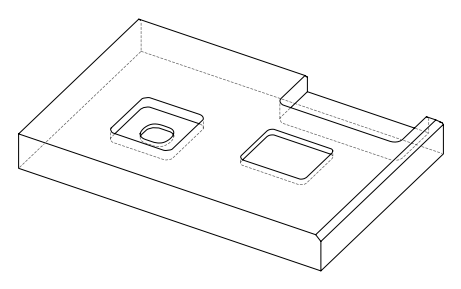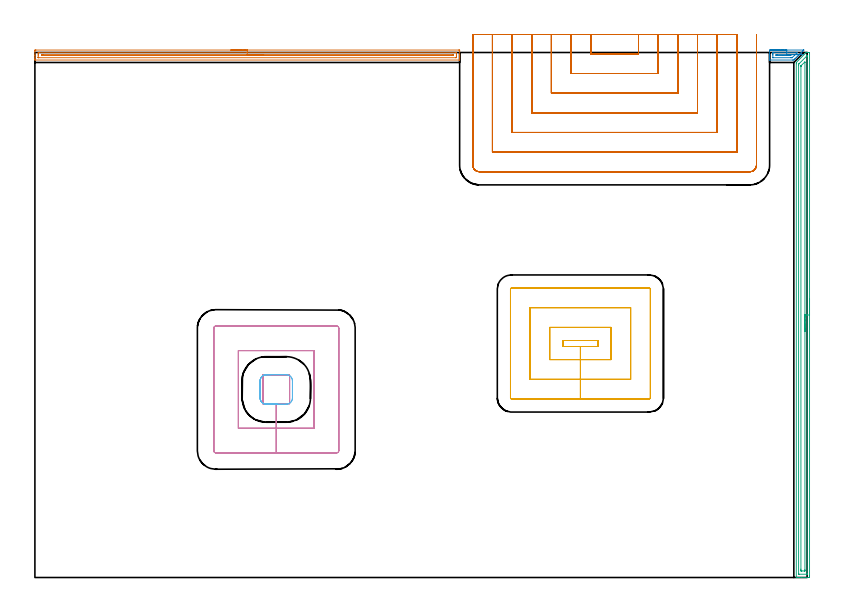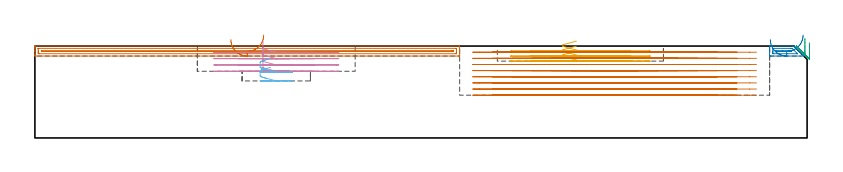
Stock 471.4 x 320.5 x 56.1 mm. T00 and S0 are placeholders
(PLAN: 7 operations, 4 tool changes, 67.3 min)
(1 AREA_MILL | FG_CHAMFER_SURFACE | UGT0205_001 | 6.38 min | 4902 mm3)
(2 AREA_MILL_1 | FG_CHAMFER_SURFACE_1 | UGT0205_001 | 0.59 min | 497 mm3)
(3 AREA_MILL_2 | FG_CHAMFER_SURFACE_2 | UGT0205_001 | 7.87 min | 10403 mm3)
(4 MILL_RECTANGULAR_POCKET | POCKET_RECTANGULAR_STRAIGHT | UGT0201_094 | Follow Part, ap 5, ae 75% | 5.17 min | 142773 mm3)
(5 MILL_RECTANGULAR_POCKET_1 | POCKET_RECTANGULAR_STRAIGHT_1 | UGT0201_008 | Follow Part, ap 4, ae 75% | 4.57 min | 77510 mm3)
(6 MILL_RECTANGULAR_POCKET_2 | POCKET_RECTANGULAR_STRAIGHT_2 | UGT0201_105 | Follow Part, ap 5.5, ae 75% | 0.54 min | 8747 mm3)
(7 MILL_SLOT | SLOT_PARTIAL_RECTANGULAR | UGT0201_008 | Follow Part, ap 4, ae 75% | 42.16 min | 456663 mm3)
(TOOL UGT0205_001 | Chamfer Mill 20 x 3 x 45 deg. | D20 FL50 Z2)
(TOOL UGT0201_094 | End mill 20 mm | D20 FL38 Z4)
(TOOL UGT0201_008 | End Mill 16 mm | D16 FL32 Z4)
(TOOL UGT0201_105 | End Mill 22 mm | D22 FL25 Z2)
(OP 1 AREA_MILL)
G17 G21 G94 G90
T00 M6
G54
G17 G0 G90 X119.65 Y322. S1061 M3
G43 Z66.1 H0
Z60.
G94 G1 X119.688 Z59.128 F250.
X119.802 Z58.263
X119.991 Z57.412
X120.253 Z56.58
X120.587 Z55.774
X120.99 Z55.
X121.458 Z54.264
X121.99 Z53.572
X122.579 Z52.929
X123.222 Z52.34
X123.914 Z51.808
X124.65 Z51.34
X125.424 Z50.937
X126.23 Z50.603
X127.062 Z50.341
X127.914 Z50.152
X128.778 Z50.038
X129.65 Z50.
X258.687 Y321.999 Z50.001
X259.103 Y321.996 Z50.002
X259.29 Y321.992 Z50.005
X259.3 Y321.586 Z50.41
Y318.95 Z53.044
Y318.399 Z53.598
Y318.071 Z53.925
Y317.52 Z54.476
Y317.192 Z54.802
Y316.208 Z55.791
X259.29 Y315.906 Z56.093
X259.133 Y315.9 Z56.1
X0.166
X0.01 Y315.906 Z56.093
X0. Y316.209 Z55.791
Y316.537 Z55.462
Y317.192 Z54.802
Y318.399 Z53.598
Y318.95 Z53.044
Y321.311 Z50.686
X0.003 Y321.586 Z50.41
X0.01 Y321.992 Z50.005
X0.197 Y321.996 Z50.002
X0.613 Y322. Z50.
X129.65
Y320.586 Z51.414
X256.901
X257.026 Y320.585 Z51.415
X257.259 Y320.58 Z51.42
X257.283 Y320.579 Z51.421
X257.29 Y320.568 Z51.432
X257.296 Y320.537 Z51.463
X257.298 Y320.506 Z51.494
X257.3 Y320.315 Z51.685
Y319.436 Z52.564
Y318.558 Z53.442
X257.297 Y318.071 Z53.929
X257.293 Y317.686 Z54.314
X257.276 Y317.321 Z54.679
X256.901 Y317.316 Z54.684
X256.777 Y317.315 Z54.685
X2.399 Z54.686
X2.274 Z54.685
X2.041 Y317.32 Z54.68
X2.017 Y317.321 Z54.679
X2.01 Y317.333 Z54.667
X2.004 Y317.363 Z54.637
X2.002 Y317.394 Z54.606
X2. Y317.585 Z54.415
Y318.464 Z53.536
Y319.342 Z52.658
X2.003 Y319.829 Z52.171
X2.007 Y320.214 Z51.786
X2.024 Y320.579 Z51.421
X2.399 Y320.584 Z51.416
X2.523 Y320.585 Z51.415
X129.65 Y320.586 Z51.414
Y319.172 Z52.828
X255.115 Y319.171 Z52.829
X255.19 Y319.17 Z52.83
X255.249 Y319.168 Z52.832
X255.282 Y319.165 Z52.835
X255.29 Y319.131 Z52.869
X255.295 Y318.95 Z53.05
X255.298 Y318.77 Z53.23
X255.294 Y318.743 Z53.257
X255.289 Y318.735 Z53.265
X255.283 Y318.733 Z53.267
X255.228 Y318.73 Z53.27
X255.115 Y318.729 Z53.271
X254.447 Y318.728 Z53.272
X4.185 Y318.729 Z53.271
X4.11 Y318.73 Z53.27
X4.051 Y318.733 Z53.267
X4.018 Y318.735 Z53.265
X4.01 Y318.769 Z53.231
X4.005 Y318.95 Z53.05
X4.002 Y319.13 Z52.87
X4.006 Y319.157 Z52.843
X4.011 Y319.165 Z52.835
X4.017 Y319.167 Z52.833
X4.072 Y319.17 Z52.83
X4.185 Y319.171 Z52.829
X4.853 Y319.172 Z52.828
X129.65
X130.522 Z52.866
X131.386 Z52.98
X132.238 Z53.169
X133.07 Z53.431
X133.876 Z53.765
X134.65 Z54.168
X135.386 Z54.637
X136.078 Z55.168
X136.721 Z55.757
X137.31 Z56.4
X137.842 Z57.093
X138.31 Z57.828
X138.713 Z58.602
X139.047 Z59.408
X139.309 Z60.24
X139.498 Z61.092
X139.612 Z61.957
X139.65 Z62.828
G0 Z66.1
M5
M2
(OP 2 AREA_MILL_1)
G17 G21 G94 G90
T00 M6
G54
G17 G0 G90 X448.95 Y322. S1061 M3
G43 Z66.1 H0
Z60.
G94 G1 X448.988 Z59.128 F250.
X449.102 Z58.263
X449.291 Z57.412
X449.553 Z56.58
X449.887 Z55.774
X450.29 Z55.
X450.759 Z54.264
X451.29 Z53.572
X451.879 Z52.929
X452.522 Z52.339
X453.214 Z51.808
X453.95 Z51.34
X454.724 Z50.937
X455.53 Z50.603
X456.362 Z50.341
X457.214 Z50.152
X458.078 Z50.038
X458.95 Z50.
X469.375 Z49.999
X469.383 Y321.995 Z50.004
X469.375 Y321.978 Z50.02
X469.309 Y321.909 Z50.09
X469.267 Y321.866 Z50.133
X468.735 Y321.335 Z50.665
X468.549 Y321.147 Z50.85
X467.894 Y320.494 Z51.506
X467.67 Y320.268 Z51.728
X467.058 Y319.657 Z52.342
X466.992 Y319.592 Z52.407
X466.791 Y319.389 Z52.607
X466.22 Y318.82 Z53.179
X466.098 Y318.698 Z53.301
X465.913 Y318.511 Z53.485
X465.383 Y317.983 Z54.017
X465.034 Y317.632 Z54.364
X464.546 Y317.146 Z54.854
X464.311 Y316.91 Z55.088
X464.156 Y316.753 Z55.242
X464.002 Y316.601 Z55.397
X463.865 Y316.464 Z55.534
X463.716 Y316.314 Z55.682
X463.418 Y316.018 Z55.979
X463.302 Y315.905 Z56.091
X462.524 Y315.9 Z56.1
X448.674
X448.51 Y315.902 Z56.088
X448.503 Y316.058 Z55.934
X448.5 Y316.222 Z55.777
Y316.508 Z55.492
Y317.192 Z54.802
Y318.414 Z53.583
Y318.95 Z53.044
Y319.561 Z52.435
Y321.318 Z50.678
X448.504 Y321.586 Z50.41
X448.51 Y321.992 Z50.005
X448.705 Y321.995 Z50.002
X449.121 Y322. Z50.
X458.95
Y320.586 Z51.414
X465.205
X465.33 Y320.585 Z51.415
X465.461 Y320.581 Z51.419
X465.513 Y320.579 Z51.421
X465.509 Y320.57 Z51.43
X465.431 Y320.486 Z51.514
X465.304 Y320.355 Z51.645
X465.205 Y320.255 Z51.745
X462.524 Y317.575 Z54.425
X462.328 Y317.385 Z54.615
X462.278 Y317.34 Z54.66
X462.252 Y317.321 Z54.679
X462.207 Y317.32 Z54.68
X462.016 Y317.317 Z54.683
X461.631 Y317.314 Z54.686
X461.507
X450.784
X450.546 Y317.316 Z54.684
X450.517 Y317.318 Z54.682
X450.51 Y317.321 Z54.679
X450.506 Y317.328 Z54.672
X450.502 Y317.362 Z54.638
X450.501 Y317.395 Z54.605
X450.5 Y317.594 Z54.406
Y318.95 Z53.05
Y319.351 Z52.649
X450.504 Y319.829 Z52.171
X450.509 Y320.221 Z51.779
X450.533 Y320.579 Z51.421
X450.908 Y320.584 Z51.416
X451.033 Y320.585 Z51.415
X458.95 Y320.586 Z51.414
Y319.172 Z52.828
X460.737
X461.406 Y319.171 Z52.829
X461.487 Y319.17 Z52.83
X461.631 Y319.166 Z52.834
X461.652 Y319.165 Z52.835
X461.643 Y319.149 Z52.851
X461.631 Y319.131 Z52.869
X461.54 Y319.039 Z52.961
X461.45 Y318.95 Z53.05
X461.308 Y318.81 Z53.19
X461.254 Y318.761 Z53.239
X461.231 Y318.742 Z53.258
X461.187 Y318.735 Z53.265
X460.96 Y318.731 Z53.269
X460.737 Y318.729 Z53.271
X460.069 Y318.728 Z53.272
X456.495
X452.62 Y318.729 Z53.271
X452.56 Y318.731 Z53.269
X452.523 Y318.735 Z53.265
X452.51 Y318.738 Z53.262
X452.508 Y318.759 Z53.241
X452.504 Y318.95 Z53.05
X452.505 Y319.137 Z52.863
X452.51 Y319.163 Z52.837
X452.528 Y319.165 Z52.835
X452.583 Y319.169 Z52.831
X452.695 Y319.17 Z52.83
X453.363 Y319.172 Z52.828
X458.95
X459.822 Z52.866
X460.687 Z52.98
X461.538 Z53.169
X462.37 Z53.431
X463.176 Z53.765
X463.95 Z54.168
X464.686 Z54.637
X465.378 Z55.168
X466.021 Z55.757
X466.61 Z56.4
X467.142 Z57.093
X467.61 Z57.828
X468.013 Z58.602
X468.347 Z59.408
X468.609 Z60.24
X468.798 Z61.092
X468.912 Z61.957
X468.95 Z62.828
G0 Z66.1
M5
M2
(OP 3 AREA_MILL_2)
G17 G21 G94 G90
T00 M6
G54
G17 G0 G90 X472.9 Y170.25 S1061 M3
G43 Z66.1 H0
Z58.
G94 G1 Y170.212 Z57.128 F250.
Y170.098 Z56.264
Y169.909 Z55.412
Y169.647 Z54.58
Y169.313 Z53.774
Y168.91 Z53.
Y168.442 Z52.264
Y167.91 Z51.572
Y167.321 Z50.929
Y166.678 Z50.34
Y165.986 Z49.808
Y165.25 Z49.34
Y164.476 Z48.937
Y163.67 Z48.603
Y162.838 Z48.341
Y161.987 Z48.152
Y161.122 Z48.038
Y160.25 Z48.
Y1.011
X472.899 Y0.63 Z48.001
X472.895 Y0.122 Z48.003
X472.892 Y0.009 Z48.006
X472.392 Y0. Z48.505
X467.965 Z52.93
X466.556 Z54.34
X466.194 Z54.702
X465.468 Z55.432
X465.216 Z55.683
X464.827 Z56.064
X464.803 Y0.009 Z56.088
X464.8 Y0.183 Z56.1
Y313.61
X464.806 Y314.395 Z56.091
X464.862 Y314.462 Z56.037
X470.747 Y320.349 Z50.15
X470.809 Y320.412 Z50.085
X470.898 Y320.49 Z49.993
X470.981 Y320.499 Z49.911
X471.427 Y320.5 Z49.473
X471.666 Z49.233
X472.392 Z48.503
X472.754 Z48.142
X472.891 Y320.497 Z48.005
X472.896 Y320.317 Z48.004
X472.9 Y320.06 Z48.
Y160.25
X471.486 Z49.414
Y2.2
X471.485 Y2.091 Z49.415
X471.482 Y2.038 Z49.418
X471.48 Y2.018 Z49.42
X471.449 Y2.01 Z49.451
X471.034 Y2.001 Z49.866
X466.608 Z54.292
X466.347 Y2.005 Z54.553
X466.228 Y2.01 Z54.672
X466.215 Y2.397 Z54.685
X466.214 Y2.419 Z54.686
Y312.716
X466.22 Y313.152 Z54.68
X466.225 Y313.363 Z54.675
X466.328 Y313.474 Z54.572
X466.46 Y313.61 Z54.44
X471.221 Y318.37 Z49.679
X471.279 Y318.425 Z49.621
X471.333 Y318.471 Z49.567
X471.408 Y318.49 Z49.492
X471.479 Y318.48 Z49.421
X471.486 Y318.102 Z49.414
Y318.081
Y160.25
X470.072 Z50.828
X470.071 Y4.763 Z50.829
X470.067 Y4.207 Z50.833
X470.065 Y4.039 Z50.835
X470.058 Y4.01 Z50.842
X470.009 Y4.005 Z50.891
X469.94 Y4.001 Z50.96
X468.169 Y4. Z52.731
X467.965 Y4.002 Z52.935
X467.76 Y4.008 Z53.14
X467.635 Y4.013 Z53.265
X467.632 Y4.094 Z53.268
X467.63 Y4.207 Z53.27
X467.629 Y4.546 Z53.271
X467.628 Y5.101 Z53.272
X467.629 Y311.822 Z53.271
X467.63 Y312.16 Z53.27
X467.633 Y312.274 Z53.267
X467.635 Y312.312 Z53.265
X467.647 Y312.336 Z53.253
X467.688 Y312.381 Z53.212
X467.965 Y312.665 Z52.935
X467.99 Y312.691 Z52.91
X469.769 Y314.47 Z51.131
X469.804 Y314.504 Z51.096
X469.916 Y314.605 Z50.984
X470.065 Y314.736 Z50.835
X470.069 Y314.504 Z50.831
X470.071 Y314.358 Z50.829
X470.072 Y160.25 Z50.828
Y159.378 Z50.866
Y158.514 Z50.98
Y157.662 Z51.169
Y156.83 Z51.431
Y156.024 Z51.765
Y155.25 Z52.168
Y154.514 Z52.637
Y153.822 Z53.168
Y153.179 Z53.757
Y152.59 Z54.401
Y152.059 Z55.093
Y151.59 Z55.828
Y151.187 Z56.602
Y150.853 Z57.408
Y150.591 Z58.24
Y150.402 Z59.092
Y150.288 Z59.957
Y150.25 Z60.828
G0 Z66.1
M5
M2
(OP 4 MILL_RECTANGULAR_POCKET)
G17 G21 G94 G90
T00 M6
G54
G17 G0 G90 X139.214 Y123.5 S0 M3
G43 Z66.1 H0
Z59.1
G94 G1 X139.2 Z59.096 F250.
Y106.1 Z54.434
X147.35 Z52.25
X155.5 F500.
Y123.5
X139.2
Y106.1
X147.35
Y91.1
X170.5
Y138.5
X124.2
Y91.1
X147.35
Y76.1
X184.2
G3 X185.5 Y77.4 R1.3
G1 Y152.2
G3 X184.2 Y153.5 R1.3
G1 X110.5
G3 X109.2 Y152.2 R1.3
G1 Y77.4
G3 X110.5 Y76.1 R1.3
G1 X147.35
X148.35
G0 X139.214 Y123.5 Z55.25
G1 X139.2 Z55.246 F250.
Y106.1 Z50.584
X147.35 Z48.4
X155.5 F500.
Y123.5
X139.2
Y106.1
X147.35
Y91.1
X170.5
Y138.5
X124.2
Y91.1
X147.35
Y76.1
X184.2
G3 X185.5 Y77.4 R1.3
G1 Y152.2
G3 X184.2 Y153.5 R1.3
G1 X110.5
G3 X109.2 Y152.2 R1.3
G1 Y77.4
G3 X110.5 Y76.1 R1.3
G1 X147.35
X148.35
G0 X139.214 Y123.5 Z51.4
G1 X139.2 Z51.396 F250.
Y106.1 Z46.734
X147.35 Z44.55
X155.5 F500.
Y123.5
X139.2
Y106.1
X147.35
Y91.1
X170.5
Y138.5
X124.2
Y91.1
X147.35
Y76.1
X184.2
G3 X185.5 Y77.4 R1.3
G1 Y152.2
G3 X184.2 Y153.5 R1.3
G1 X110.5
G3 X109.2 Y152.2 R1.3
G1 Y77.4
G3 X110.5 Y76.1 R1.3
G1 X147.35
X148.35
G0 X139.214 Y123.5 Z47.55
G1 X139.2 Z47.546 F250.
Y106.1 Z42.884
X147.35 Z40.7
X155.5 F500.
Y123.5
X139.2
Y106.1
X147.35
Y91.1
X170.5
Y138.5
X124.2
Y91.1
X147.35
Y76.1
X184.2
G3 X185.5 Y77.4 R1.3
G1 Y152.2
G3 X184.2 Y153.5 R1.3
G1 X110.5
G3 X109.2 Y152.2 R1.3
G1 Y77.4
G3 X110.5 Y76.1 R1.3
G1 X147.35
X148.35
G0 Z66.1
M5
M2
(OP 5 MILL_RECTANGULAR_POCKET_1)
G17 G21 G94 G90
T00 M6
G54
G17 G0 G90 X330.541 Y144.7 S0 M3
G43 Z66.1 H0
Z59.1
G94 G1 X322.3 Z56.892 F250.
Y141. Z55.9
X333. Z53.033
X343.7 F500.
Y144.7
X322.3
Y141.
X333.
Y133.
X351.7
Y152.7
X314.3
Y133.
X333.
Y121.
X363.7
Y164.7
X302.3
Y121.
X333.
Y109.
X375.
G3 X375.7 Y109.7 R0.7
G1 Y176.
G3 X375. Y176.7 R0.7
G1 X291.
G3 X290.3 Y176. R0.7
G1 Y109.7
G3 X291. Y109. R0.7
G1 X333.
X334.
G0 X330.541 Y144.7 Z56.033
G1 X322.3 Z53.825 F250.
Y141. Z52.834
X333. Z49.967
X343.7 F500.
Y144.7
X322.3
Y141.
X333.
Y133.
X351.7
Y152.7
X314.3
Y133.
X333.
Y121.
X363.7
Y164.7
X302.3
Y121.
X333.
Y109.
X375.
G3 X375.7 Y109.7 R0.7
G1 Y176.
G3 X375. Y176.7 R0.7
G1 X291.
G3 X290.3 Y176. R0.7
G1 Y109.7
G3 X291. Y109. R0.7
G1 X333.
X334.
G0 X330.541 Y144.7 Z52.967
G1 X322.3 Z50.758 F250.
Y141. Z49.767
X333. Z46.9
X343.7 F500.
Y144.7
X322.3
Y141.
X333.
Y133.
X351.7
Y152.7
X314.3
Y133.
X333.
Y121.
X363.7
Y164.7
X302.3
Y121.
X333.
Y109.
X375.
G3 X375.7 Y109.7 R0.7
G1 Y176.
G3 X375. Y176.7 R0.7
G1 X291.
G3 X290.3 Y176. R0.7
G1 Y109.7
G3 X291. Y109. R0.7
G1 X333.
X334.
G0 Z66.1
M5
M2
(OP 6 MILL_RECTANGULAR_POCKET_2)
G17 G21 G94 G90
T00 M6
G54
G17 G0 G90 X143.89 Y123.8 S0 M3
G43 Z66.1 H0
Z48.45
G94 G1 X141.008 Z47.678 F250.
X140.469 Y123.732 Z47.532
X139.946 Y123.586 Z47.387
X139.45 Y123.366 Z47.241
X138.991 Y123.075 Z47.096
X138.58 Y122.72 Z46.95
X138.225 Y122.309 Z46.805
X137.934 Y121.85 Z46.659
X137.714 Y121.354 Z46.514
X137.568 Y120.831 Z46.368
X137.5 Y120.292 Z46.223
Y109.308 Z43.279
X137.568 Y108.769 Z43.134
X137.714 Y108.246 Z42.988
X137.934 Y107.75 Z42.843
X138.225 Y107.291 Z42.697
X138.58 Y106.88 Z42.552
X138.991 Y106.525 Z42.406
X139.45 Y106.234 Z42.261
X139.946 Y106.014 Z42.115
X140.469 Y105.868 Z41.97
X141.008 Y105.8 Z41.824
X141.2 Z41.773
X147.35 Z40.125
X153.5 F500.
G3 X157.2 Y109.5 R3.7
G1 Y120.1
G3 X153.5 Y123.8 R3.7
G1 X141.2
G3 X137.5 Y120.1 R3.7
G1 Y109.5
G3 X141.2 Y105.8 R3.7
G1 X147.35
X148.35
G0 X143.89 Y123.8 Z43.125
G1 X141.008 Z42.353 F250.
X140.469 Y123.732 Z42.207
X139.946 Y123.586 Z42.062
X139.45 Y123.366 Z41.916
X138.991 Y123.075 Z41.771
X138.58 Y122.72 Z41.625
X138.225 Y122.309 Z41.48
X137.934 Y121.85 Z41.334
X137.714 Y121.354 Z41.189
X137.568 Y120.831 Z41.043
X137.5 Y120.292 Z40.898
Y109.308 Z37.954
X137.568 Y108.769 Z37.809
X137.714 Y108.246 Z37.663
X137.934 Y107.75 Z37.518
X138.225 Y107.291 Z37.372
X138.58 Y106.88 Z37.227
X138.991 Y106.525 Z37.081
X139.45 Y106.234 Z36.936
X139.946 Y106.014 Z36.79
X140.469 Y105.868 Z36.645
X141.008 Y105.8 Z36.499
X141.2 Z36.448
X147.35 Z34.8
X153.5 F500.
G3 X157.2 Y109.5 R3.7
G1 Y120.1
G3 X153.5 Y123.8 R3.7
G1 X141.2
G3 X137.5 Y120.1 R3.7
G1 Y109.5
G3 X141.2 Y105.8 R3.7
G1 X147.35
X148.35
G0 Z66.1
M5
M2
(OP 7 MILL_SLOT)
G17 G21 G94 G90
T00 M6
G54
G17 G0 G90 X339.3 Y331.5 S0 M3
G43 Z66.1 H0
Z52.35
G94 G1 Y328.5 F250.
Y319.7 F500.
X368.5
Y328.5
Y331.5 F250.
X327.3
Y328.5
Y307.7 F500.
X380.5
Y328.5
Y331.5 F250.
X315.3
Y328.5
Y295.7 F500.
X392.5
Y328.5
Y331.5 F250.
X303.3
Y328.5
Y283.7 F500.
X404.5
Y328.5
Y331.5 F250.
X291.3
Y328.5
Y271.7 F500.
X416.5
Y328.5
Y331.5 F250.
X279.3
Y328.5
Y259.7 F500.
X428.5
Y328.5
Y331.5 F250.
X267.3
Y328.5
Y251.8 F500.
G3 X271.4 Y247.7 R4.1
G1 X436.4
G3 X440.5 Y251.8 R4.1
G1 Y328.5
Y331.5 F250.
G0 X339.3 Z48.6
G1 Y328.5
Y319.7 F500.
X368.5
Y328.5
Y331.5 F250.
X327.3
Y328.5
Y307.7 F500.
X380.5
Y328.5
Y331.5 F250.
X315.3
Y328.5
Y295.7 F500.
X392.5
Y328.5
Y331.5 F250.
X303.3
Y328.5
Y283.7 F500.
X404.5
Y328.5
Y331.5 F250.
X291.3
Y328.5
Y271.7 F500.
X416.5
Y328.5
Y331.5 F250.
X279.3
Y328.5
Y259.7 F500.
X428.5
Y328.5
Y331.5 F250.
X267.3
Y328.5
Y251.8 F500.
G3 X271.4 Y247.7 R4.1
G1 X436.4
G3 X440.5 Y251.8 R4.1
G1 Y328.5
Y331.5 F250.
G0 X339.3 Z44.85
G1 Y328.5
Y319.7 F500.
X368.5
Y328.5
Y331.5 F250.
X327.3
Y328.5
Y307.7 F500.
X380.5
Y328.5
Y331.5 F250.
X315.3
Y328.5
Y295.7 F500.
X392.5
Y328.5
Y331.5 F250.
X303.3
Y328.5
Y283.7 F500.
X404.5
Y328.5
Y331.5 F250.
X291.3
Y328.5
Y271.7 F500.
X416.5
Y328.5
Y331.5 F250.
X279.3
Y328.5
Y259.7 F500.
X428.5
Y328.5
Y331.5 F250.
X267.3
Y328.5
Y251.8 F500.
G3 X271.4 Y247.7 R4.1
G1 X436.4
G3 X440.5 Y251.8 R4.1
G1 Y328.5
Y331.5 F250.
G0 X339.3 Z41.1
G1 Y328.5
Y319.7 F500.
X368.5
Y328.5
Y331.5 F250.
X327.3
Y328.5
Y307.7 F500.
X380.5
Y328.5
Y331.5 F250.
X315.3
Y328.5
Y295.7 F500.
X392.5
Y328.5
Y331.5 F250.
X303.3
Y328.5
Y283.7 F500.
X404.5
Y328.5
Y331.5 F250.
X291.3
Y328.5
Y271.7 F500.
X416.5
Y328.5
Y331.5 F250.
X279.3
Y328.5
Y259.7 F500.
X428.5
Y328.5
Y331.5 F250.
X267.3
Y328.5
Y251.8 F500.
G3 X271.4 Y247.7 R4.1
G1 X436.4
G3 X440.5 Y251.8 R4.1
G1 Y328.5
Y331.5 F250.
G0 X339.3 Z37.35
G1 Y328.5
Y319.7 F500.
X368.5
Y328.5
Y331.5 F250.
X327.3
Y328.5
Y307.7 F500.
X380.5
Y328.5
Y331.5 F250.
X315.3
Y328.5
Y295.7 F500.
X392.5
Y328.5
Y331.5 F250.
X303.3
Y328.5
Y283.7 F500.
X404.5
Y328.5
Y331.5 F250.
X291.3
Y328.5
Y271.7 F500.
X416.5
Y328.5
Y331.5 F250.
X279.3
Y328.5
Y259.7 F500.
X428.5
Y328.5
Y331.5 F250.
X267.3
Y328.5
Y251.8 F500.
G3 X271.4 Y247.7 R4.1
G1 X436.4
G3 X440.5 Y251.8 R4.1
G1 Y328.5
Y331.5 F250.
G0 X339.3 Z33.6
G1 Y328.5
Y319.7 F500.
X368.5
Y328.5
Y331.5 F250.
X327.3
Y328.5
Y307.7 F500.
X380.5
Y328.5
Y331.5 F250.
X315.3
Y328.5
Y295.7 F500.
X392.5
Y328.5
Y331.5 F250.
X303.3
Y328.5
Y283.7 F500.
X404.5
Y328.5
Y331.5 F250.
X291.3
Y328.5
Y271.7 F500.
X416.5
Y328.5
Y331.5 F250.
X279.3
Y328.5
Y259.7 F500.
X428.5
Y328.5
Y331.5 F250.
X267.3
Y328.5
Y251.8 F500.
G3 X271.4 Y247.7 R4.1
G1 X436.4
G3 X440.5 Y251.8 R4.1
G1 Y328.5
Y331.5 F250.
G0 X339.3 Z29.85
G1 Y328.5
Y319.7 F500.
X368.5
Y328.5
Y331.5 F250.
X327.3
Y328.5
Y307.7 F500.
X380.5
Y328.5
Y331.5 F250.
X315.3
Y328.5
Y295.7 F500.
X392.5
Y328.5
Y331.5 F250.
X303.3
Y328.5
Y283.7 F500.
X404.5
Y328.5
Y331.5 F250.
X291.3
Y328.5
Y271.7 F500.
X416.5
Y328.5
Y331.5 F250.
X279.3
Y328.5
Y259.7 F500.
X428.5
Y328.5
Y331.5 F250.
X267.3
Y328.5
Y251.8 F500.
G3 X271.4 Y247.7 R4.1
G1 X436.4
G3 X440.5 Y251.8 R4.1
G1 Y328.5
Y331.5 F250.
G0 X339.3 Z26.1
G1 Y328.5
Y319.7 F500.
X368.5
Y328.5
Y331.5 F250.
X327.3
Y328.5
Y307.7 F500.
X380.5
Y328.5
Y331.5 F250.
X315.3
Y328.5
Y295.7 F500.
X392.5
Y328.5
Y331.5 F250.
X303.3
Y328.5
Y283.7 F500.
X404.5
Y328.5
Y331.5 F250.
X291.3
Y328.5
Y271.7 F500.
X416.5
Y328.5
Y331.5 F250.
X279.3
Y328.5
Y259.7 F500.
X428.5
Y328.5
Y331.5 F250.
X267.3
Y328.5
Y251.8 F500.
G3 X271.4 Y247.7 R4.1
G1 X436.4
G3 X440.5 Y251.8 R4.1
G1 Y328.5
Y331.5 F250.
G0 Z66.1
M5
M2
